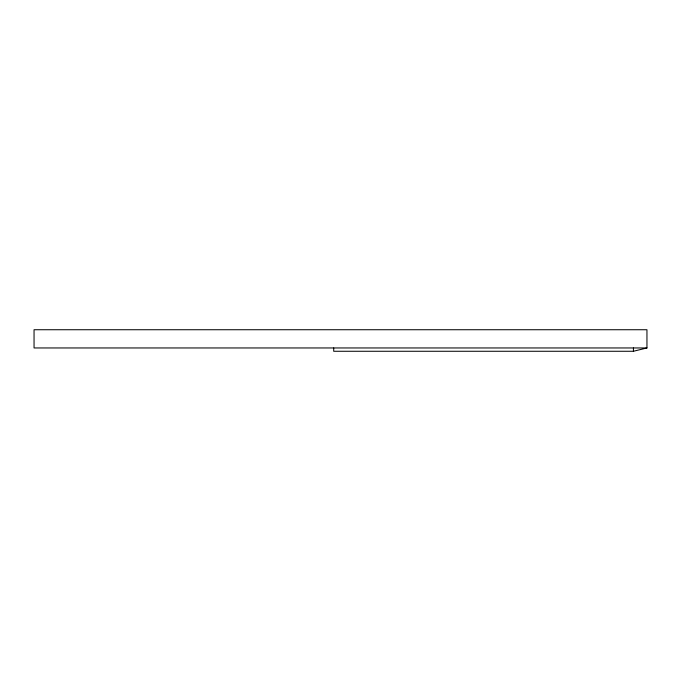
<?xml version="1.0" encoding="UTF-8"?>
<svg xmlns="http://www.w3.org/2000/svg" width="681" height="681" viewBox="0 0 681 681"><rect width="100%" height="100%" fill="white"/><g stroke="black" fill="none" stroke-linecap="round" stroke-linejoin="round"><path stroke-width="1.02" d="M333.707 347.957L333.707 351.268L633.432 351.268L646.95 347.957L646.95 329.732L34.05 329.732L34.05 347.957L646.95 347.957M633.432 347.957L633.432 351.268"/></g></svg>
